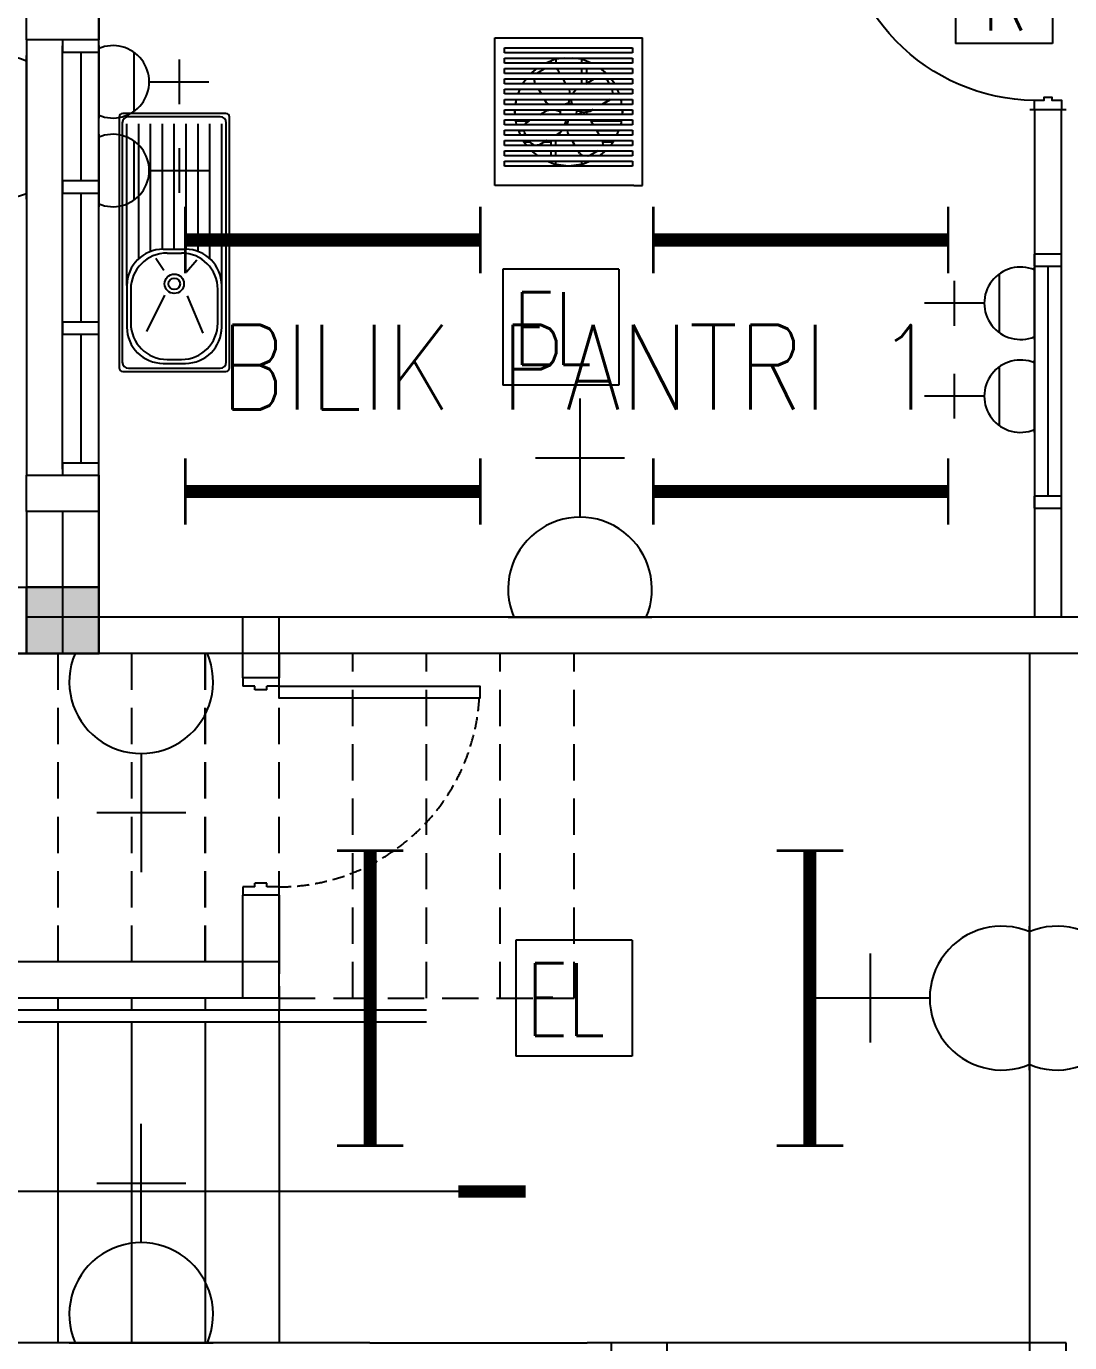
# Model space of a CAD drawing. Header units: inches. Extents: x 16928 to 514628, y -1471 to 241387.
# Drawn here: x 54989 to 59304, y 34760 to 40204 of the extents above; entities that cross this region are included whole.
import ezdxf
from ezdxf.enums import TextEntityAlignment as Align

# ---------------------------------------------------------------- set-up
doc = ezdxf.new("R2010")
doc.units = ezdxf.units.IN
doc.header["$MEASUREMENT"] = 0
doc.linetypes.add('DASHED', pattern=[0.75, 0.5, -0.25])
doc.linetypes.add('HIDDEN', pattern=[0.375, 0.25, -0.125])
for name, color, linetype in [('12. mRspecT - LEGEND', 1, 'Continuous'), ('DOOR', 2, 'Continuous'), ('DR', 9, 'Continuous'), ('dxt_text', 4, 'Continuous'), ('Edges', 7, 'Continuous'), ('ELECT', 6, 'Continuous'), ('FITTING', 8, 'Continuous'), ('LW', 2, 'Continuous'), ('partition', 8, 'Continuous'), ('SAN', 8, 'Continuous'), ('SANITARY', 8, 'Continuous'), ('stair', 8, 'Continuous'), ('TB', 8, 'Continuous'), ('WALL', 1, 'Continuous'), ('WIN', 9, 'Continuous')]:
    doc.layers.add(name, color=color, linetype=linetype)
doc.layers.add('COLUMN', color=8, linetype='Continuous', lineweight=30)
doc.layers.add('t3', color=8, linetype='Continuous', lineweight=25)
doc.styles.add('LAILA', font='romans.shx', dxfattribs={"width": 0.85})
doc.styles.add('ROMANS', font='ROMANS', dxfattribs={"width": 0.7})

# ---------------------------------------------------------------- blocks, each defined once
blk = doc.blocks.new('D900')
at = {"layer": 'DR'}
for p, q in [((37.5, 915), (37.5, 115)), ((77.5, 915), (77.5, 115)), ((37.5, 190), (77.5, 190)), ((37.5, 115), (77.5, 115))]:
    blk.add_line(p, q, dxfattribs=at)
at = {"layer": 'DR', "color": 3}
for p, q in [((0, 132.5), (0, -17.5)), ((900, 132.5), (900, -17.5)), ((900, 115), (900, 0))]:
    blk.add_line(p, q, dxfattribs=at)
at = {"layer": 'DR'}
for points in [[(0, 0), (37.5, 0), (37.5, 40), (50, 40), (50, 75), (37.5, 75), (37.5, 115), (0, 115)], [(900, 0), (862.5, 0), (862.5, 40), (850, 40), (850, 75), (862.5, 75), (862.5, 115), (900, 115)]]:
    blk.add_lwpolyline(points, dxfattribs=at)
at = {"layer": 'DR', "color": 8}
blk.add_arc((51.9, 104.3), 810.7, 0.7553, 91.0145, dxfattribs=at)
blk = doc.blocks.new('Dp900')
at = {"layer": 'DOOR', "color": 4}
for p, q in [((35, 150), (0, 150)), ((35, 150), (35, 100)), ((900, 150), (865, 150)), ((865, 150), (865, 100)), ((50, 100), (35, 100)), ((50, 100), (50, 50)), ((850, 100), (850, 50)), ((865, 100), (850, 100)), ((0, 0), (35, 0)), ((50, 50), (35, 50)), ((35, 50), (35, 0)), ((865, 50), (850, 50)), ((865, 50), (865, 0)), ((865, 0), (900, 0))]:
    blk.add_line(p, q, dxfattribs=at)
at = {"layer": 'DOOR', "color": 1}
for p, q in [((0, 150), (0, 0)), ((0, 150), (0, 0)), ((900, 150), (900, 0)), ((900, 150), (900, 0))]:
    blk.add_line(p, q, dxfattribs=at)
at = {"layer": 'DOOR'}
blk.add_lwpolyline([(35, 150), (35, 980), (85, 980), (85, 150)], close=True, dxfattribs=at)
at = {"layer": 'DOOR', "color": 9, "linetype": 'DASHED', "ltscale": 100}
blk.add_arc((35, 150), 830, 360, 86.5464, dxfattribs=at)
blk = doc.blocks.new('Kit-sink')
at = {"layer": 'SAN'}
for p, q in [((0, 0), (0, -427)), ((1052, 15), (15, 15)), ((1028.5, 1.5), (38.5, 1.5)), ((1067, -427), (1067, 0)), ((13.5, -23.5), (13.5, -403.5)), ((355.5, -17.5), (183.5, -17.5)), ((339.5, -33.5), (199.5, -33.5)), ((355.5, -17.5), (1023.6, -17.5)), ((1053.5, -403.5), (1053.5, -23.5)), ((164.8, -99.7), (316.1, -173.8)), ((466.4, -66.5), (1023.6, -66.5)), ((417.9, -170.7), (467.3, -136.7)), ((496.2, -115.5), (1023.6, -115.5)), ((33.5, -167.5), (33.5, -259.5)), ((49.5, -183.5), (49.5, -243.5)), ((489.5, -183.5), (489.5, -243.5)), ((505.5, -164.5), (1023.6, -164.5)), ((505.5, -167.5), (505.5, -259.5)), ((505.5, -213.5), (1023.6, -213.5)), ((313, -266.5), (158.7, -331.3)), ((411.7, -263.4), (461.1, -306.6)), ((505.5, -262.5), (1023.6, -262.5)), ((496.2, -311.5), (1023.6, -311.5)), ((466.4, -360.5), (1023.6, -360.5)), ((38.5, -428.5), (1028.5, -428.5)), ((183.5, -409.5), (355.5, -409.5)), ((199.5, -393.5), (339.5, -393.5)), ((355.5, -409.5), (1023.6, -409.5)), ((15, -442), (1052, -442))]:
    blk.add_line(p, q, dxfattribs=at)
for radius in [40, 23.9]:
    blk.add_circle((362.5, -213.5), radius, dxfattribs=at)
for centre, radius, start, end in [((15, 0), 15, 90, 180), ((38.5, -23.5), 25, 90, 180), ((1028.5, -23.5), 25, 0, 90), ((1052, 0), 15, 0, 90), ((183.5, -167.5), 150, 90, 180), ((199.5, -183.5), 150, 90, 180), ((339.5, -183.5), 150, 0, 90), ((355.5, -167.5), 150, 0, 90), ((183.5, -259.5), 150, 180, 270), ((199.5, -243.5), 150, 180, 270), ((339.5, -243.5), 150, 270, 0), ((355.5, -259.5), 150, 270, 0), ((15, -427), 15, 180, 270), ((38.5, -403.5), 25, 180, 270), ((1028.5, -403.5), 25, 270, 0), ((1052, -427), 15, 270, 0)]:
    blk.add_arc(centre, radius, start, end, dxfattribs=at)
blk = doc.blocks.new('1 X 8W EL')
at = {"layer": 'ELECT', "color": 6}
for p, q in [((-240, 240), (-240, -240)), ((240, 240), (-240, 240)), ((240, 240), (240, -240)), ((240, -240), (-240, -240))]:
    blk.add_line(p, q, dxfattribs=at)
at = {"layer": 'ELECT', "color": 6, "style": 'ROMANS', "width": 0.7}
blk.add_text('EL', height=300, dxfattribs=at).set_placement((-196.2, -155.6))
blk = doc.blocks.new('YBC 1X36')
at = {"layer": 'FITTING', "color": 3}
for points, const_width in [([(-610, 137.6), (-610, -137.6)], 10.9), ([(610, 137.6), (610, -137.6)], 10.9), ([(-610, 0), (610, 0)], 54.6)]:
    blk.add_lwpolyline(points, dxfattribs=dict(at, const_width=const_width))
blk = doc.blocks.new('1 X 8W KELUAR')
at = {"layer": 'ELECT', "color": 5}
for p, q in [((-160, 161), (-160, -240)), ((240, 161), (-160, 161)), ((240, 160), (240, -240)), ((240, -240), (-160, -240))]:
    blk.add_line(p, q, dxfattribs=at)
at = {"layer": 'ELECT', "color": 5, "style": 'ROMANS', "width": 0.7}
blk.add_text('K', height=300, dxfattribs=at).set_placement((-50.3, -185.3))
blk = doc.blocks.new('Exhaust Fan 8-Inch fr')
at = {"layer": 'Edges'}
for p, q in [((-5.91, 7.27), (5.91, 7.27)), ((-5.91, -4.54), (-5.91, 7.27)), ((-5.12, 6.08), (-5.12, 6.47)), ((-5.12, 6.47), (5.12, 6.47)), ((5.12, 6.47), (5.12, 6.08)), ((5.91, -4.54), (5.91, 7.27)), ((5.12, 6.08), (-5.12, 6.08)), ((-5.12, 5.26), (-5.12, 5.65)), ((-5.12, 5.65), (-0.31, 5.65)), ((-1.43, 5.42), (-1.81, 5.26)), ((-1.12, 5.54), (-1.43, 5.42)), ((-1.43, 5.42), (-1.43, 5.26)), ((-1.03, 5.56), (-1.12, 5.54)), ((-0.31, 5.65), (-1.03, 5.56)), ((-1.03, 5.56), (-1.03, 5.26)), ((-0.31, 5.65), (0.31, 5.65)), ((1.03, 5.56), (0.31, 5.65)), ((0.31, 5.65), (5.12, 5.65)), ((1.03, 5.56), (1.03, 5.26)), ((1.12, 5.54), (1.03, 5.56)), ((1.43, 5.42), (1.12, 5.54)), ((1.43, 5.42), (1.43, 5.26)), ((1.81, 5.26), (1.43, 5.42)), ((5.12, 5.65), (5.12, 5.26)), ((-1.81, 5.26), (-5.12, 5.26)), ((-5.12, 4.43), (-5.12, 4.83)), ((-5.12, 4.83), (-2.54, 4.83)), ((-3.05, 4.43), (-5.12, 4.43)), ((-2.54, 4.83), (-3.05, 4.43)), ((-2.52, 4.43), (-3.05, 4.43)), ((-2.54, 4.83), (-1.91, 4.83)), ((-2.52, 4.43), (-2.46, 4.51)), ((-2.51, 4.43), (-2.52, 4.43)), ((-2.51, 4.43), (-2.45, 4.51)), ((-0.72, 4.43), (-2.51, 4.43)), ((-2.45, 4.51), (-2.46, 4.51)), ((-2.45, 4.51), (-1.91, 4.83)), ((-1.91, 4.83), (-0.99, 4.83)), ((-1.43, 5.26), (-1.81, 5.26)), ((-1.03, 5.26), (-1.43, 5.26)), ((1.03, 5.26), (-1.03, 5.26)), ((-0.9, 4.76), (-0.99, 4.83)), ((-0.99, 4.83), (1.03, 4.83)), ((-0.9, 4.76), (-0.72, 4.43)), ((1.03, 4.43), (-0.72, 4.43)), ((1.43, 5.26), (1.03, 5.26)), ((1.03, 4.83), (1.03, 4.43)), ((1.03, 4.83), (1.43, 4.83)), ((1.43, 4.43), (1.03, 4.43)), ((1.81, 5.26), (1.43, 5.26)), ((1.43, 4.83), (1.43, 4.43)), ((1.43, 4.83), (2.54, 4.83)), ((3.05, 4.43), (1.43, 4.43)), ((5.12, 5.26), (1.81, 5.26)), ((3.05, 4.43), (2.54, 4.83)), ((2.54, 4.83), (5.12, 4.83)), ((5.12, 4.43), (3.05, 4.43)), ((5.12, 4.83), (5.12, 4.43)), ((-5.12, 3.61), (-5.12, 4)), ((-5.12, 4), (-3.38, 4)), ((-3.69, 3.61), (-5.12, 3.61)), ((-5.12, 2.79), (-5.12, 3.18)), ((-5.12, 3.18), (-3.89, 3.18)), ((-3.89, 3.18), (-4.06, 2.79)), ((-3.89, 3.18), (-2.4, 3.18)), ((-3.38, 4), (-3.69, 3.61)), ((-2.65, 3.61), (-3.69, 3.61)), ((-3.38, 4), (-2.75, 4)), ((-2.71, 3.71), (-2.75, 4)), ((-2.75, 4), (-2.74, 4)), ((-2.7, 3.72), (-2.74, 4)), ((-2.74, 4), (-0.47, 4)), ((-2.7, 3.72), (-2.71, 3.71)), ((-2.65, 3.61), (-2.71, 3.71)), ((-2.64, 3.61), (-2.7, 3.72)), ((-2.64, 3.61), (-2.65, 3.61)), ((-0.24, 3.61), (-2.64, 3.61)), ((-2.18, 2.79), (-2.4, 3.18)), ((-2.4, 3.18), (-2.39, 3.18)), ((-2.16, 2.79), (-2.39, 3.18)), ((-2.39, 3.18), (0.01, 3.18)), ((-0.47, 4), (-0.24, 3.61)), ((-0.47, 4), (1.03, 4)), ((1.03, 3.61), (-0.24, 3.61)), ((0.01, 3.18), (0.04, 3.13)), ((0.01, 3.18), (0.64, 3.18)), ((0.64, 3.18), (0.31, 2.79)), ((0.64, 3.18), (3.49, 3.18)), ((1.03, 4), (1.03, 3.61)), ((1.03, 4), (1.43, 4)), ((1.37, 3.61), (1.03, 3.61)), ((1.37, 3.61), (1.43, 3.64)), ((3.24, 3.61), (1.37, 3.61)), ((1.43, 4), (1.43, 3.64)), ((1.43, 3.64), (2.05, 4)), ((1.43, 4), (2.05, 4)), ((2.05, 4), (2.92, 4)), ((2.92, 4), (3.08, 3.89)), ((2.92, 4), (3.38, 4)), ((3.08, 3.89), (3.24, 3.61)), ((3.69, 3.61), (3.24, 3.61)), ((3.69, 3.61), (3.38, 4)), ((3.38, 4), (5.12, 4)), ((3.49, 3.18), (3.5, 3.15)), ((3.49, 3.18), (3.89, 3.18)), ((5.12, 3.61), (3.69, 3.61)), ((4.06, 2.79), (3.89, 3.18)), ((3.89, 3.18), (5.12, 3.18)), ((5.12, 4), (5.12, 3.61)), ((5.12, 3.18), (5.12, 2.79)), ((-4.06, 2.79), (-5.12, 2.79)), ((-5.12, 1.96), (-5.12, 2.36)), ((-5.12, 2.36), (-4.2, 2.36)), ((-4.22, 2.17), (-4.25, 1.96)), ((-4.2, 2.36), (-4.22, 2.17)), ((-4.22, 1.96), (-4.22, 2.17)), ((-4.2, 2.36), (-1.93, 2.36)), ((-2.18, 2.79), (-4.06, 2.79)), ((-2.16, 2.79), (-2.18, 2.79)), ((0.1, 2.79), (-2.16, 2.79)), ((-1.77, 2.08), (-1.93, 2.36)), ((-1.93, 2.36), (-1.91, 2.36)), ((-1.76, 2.09), (-1.91, 2.36)), ((-1.91, 2.36), (0.07, 2.36)), ((0.07, 2.36), (0, 2.1)), ((0.04, 3.13), (0.1, 2.79)), ((0.07, 2.36), (0.19, 2.36)), ((0.31, 2.79), (0.1, 2.79)), ((0.19, 2.36), (0.18, 2.29)), ((0.18, 2.29), (0.25, 1.99)), ((0.19, 2.36), (3.33, 2.36)), ((3.54, 2.79), (0.31, 2.79)), ((3.32, 2.34), (2.67, 1.96)), ((3.33, 2.33), (2.69, 1.96)), ((3.32, 2.34), (3.33, 2.36)), ((3.32, 2.34), (3.33, 2.33)), ((3.33, 2.33), (3.35, 2.36)), ((3.33, 2.36), (3.35, 2.36)), ((3.35, 2.36), (4.2, 2.36)), ((3.54, 2.79), (3.5, 3.15)), ((3.5, 3.15), (3.51, 3.14)), ((3.54, 2.79), (3.51, 3.14)), ((4.06, 2.79), (3.54, 2.79)), ((3.54, 2.79), (3.54, 2.79)), ((5.12, 2.79), (4.06, 2.79)), ((4.2, 2.34), (4.2, 2.36)), ((4.2, 2.36), (5.12, 2.36)), ((4.2, 2.34), (4.2, 2.33)), ((4.25, 1.96), (4.2, 2.33)), ((4.2, 2.33), (4.2, 1.96)), ((5.12, 2.36), (5.12, 1.96)), ((-4.25, 1.96), (-5.12, 1.96)), ((-5.12, 1.14), (-5.12, 1.53)), ((-5.12, 1.53), (-4.31, 1.53)), ((-4.3, 1.14), (-5.12, 1.14)), ((-4.31, 1.53), (-4.33, 1.36)), ((-4.33, 1.36), (-4.3, 1.14)), ((-4.31, 1.53), (-4.29, 1.53)), ((-4.29, 1.14), (-4.3, 1.14)), ((-4.29, 1.53), (-4.29, 1.14)), ((-4.29, 1.53), (-4.22, 1.53)), ((-2.3, 1.14), (-4.29, 1.14)), ((-4.22, 1.96), (-4.25, 1.96)), ((-1.63, 1.96), (-4.22, 1.96)), ((-4.22, 1.53), (-4.22, 1.52)), ((-4.22, 1.53), (-1.43, 1.53)), ((-4.22, 1.52), (-1.43, 1.52)), ((-2.3, 1.14), (-1.74, 1.46)), ((-0.61, 1.14), (-2.3, 1.14)), ((-1.76, 2.09), (-1.77, 2.08)), ((-1.77, 2.08), (-1.63, 1.96)), ((-1.76, 2.09), (-1.61, 1.96)), ((-1.74, 1.46), (-1.43, 1.52)), ((-1.61, 1.96), (-1.63, 1.96)), ((-0.35, 1.96), (-1.61, 1.96)), ((-1.43, 1.53), (-1.43, 1.52)), ((-1.43, 1.52), (-1.32, 1.53)), ((-1.43, 1.53), (-1.32, 1.53)), ((-1.43, 1.52), (-1.43, 1.52)), ((-1.32, 1.53), (-1.14, 1.53)), ((-1.14, 1.53), (-1.1, 1.52)), ((-1.14, 1.53), (-1.1, 1.53)), ((-1.1, 1.53), (-1.1, 1.52)), ((-1.1, 1.53), (-0.65, 1.53)), ((-1.1, 1.52), (-0.72, 1.42)), ((-0.72, 1.42), (-0.66, 1.37)), ((-0.67, 1.43), (-0.65, 1.53)), ((-0.66, 1.37), (-0.67, 1.43)), ((-0.65, 1.26), (-0.66, 1.37)), ((-0.65, 1.53), (0.61, 1.53)), ((-0.61, 1.14), (-0.65, 1.26)), ((0.57, 1.14), (-0.61, 1.14)), ((-0.35, 1.96), (-0.33, 1.98)), ((0.31, 1.96), (-0.35, 1.96)), ((-0.33, 1.98), (-0.17, 2.04)), ((-0.17, 2.04), (-0.05, 2.05)), ((0, 2.1), (-0.05, 2.05)), ((-0.05, 2.05), (0, 2.06)), ((0, 2.06), (0.17, 2.03)), ((0.17, 2.03), (0.25, 1.99)), ((0.25, 1.99), (0.31, 1.96)), ((2.67, 1.96), (0.31, 1.96)), ((0.6, 1.22), (0.57, 1.14)), ((0.62, 1.14), (0.57, 1.14)), ((0.63, 1.39), (0.6, 1.22)), ((0.61, 1.53), (0.62, 1.49)), ((0.61, 1.53), (1.92, 1.53)), ((0.67, 1.44), (0.62, 1.49)), ((0.62, 1.49), (0.62, 1.48)), ((0.68, 1.43), (0.62, 1.48)), ((0.62, 1.48), (0.63, 1.39)), ((0.84, 1.19), (0.62, 1.14)), ((1.03, 1.14), (0.62, 1.14)), ((1.16, 1.31), (0.67, 1.44)), ((0.67, 1.44), (0.68, 1.43)), ((1.02, 1.34), (0.68, 1.43)), ((0.99, 1.15), (0.84, 1.19)), ((0.99, 1.15), (1.02, 1.34)), ((1.03, 1.14), (0.99, 1.15)), ((1.17, 1.3), (1.02, 1.34)), ((1.2, 1.14), (1.03, 1.14)), ((1.69, 1.4), (1.16, 1.31)), ((1.16, 1.31), (1.17, 1.3)), ((1.22, 1.31), (1.17, 1.3)), ((1.22, 1.31), (1.2, 1.14)), ((1.43, 1.14), (1.2, 1.14)), ((1.43, 1.34), (1.22, 1.31)), ((1.7, 1.39), (1.43, 1.34)), ((1.43, 1.34), (1.43, 1.14)), ((4.29, 1.14), (1.43, 1.14)), ((1.92, 1.53), (1.69, 1.4)), ((1.69, 1.4), (1.7, 1.39)), ((1.92, 1.52), (1.7, 1.39)), ((1.95, 1.53), (1.92, 1.52)), ((1.92, 1.53), (1.95, 1.53)), ((1.92, 1.52), (4.2, 1.52)), ((1.95, 1.53), (4.2, 1.53)), ((2.69, 1.96), (2.67, 1.96)), ((4.2, 1.96), (2.69, 1.96)), ((4.25, 1.96), (4.2, 1.96)), ((4.2, 1.52), (4.2, 1.53)), ((4.2, 1.53), (4.29, 1.53)), ((5.12, 1.96), (4.25, 1.96)), ((4.29, 1.53), (4.29, 1.14)), ((4.29, 1.53), (4.31, 1.53)), ((4.3, 1.14), (4.29, 1.14)), ((4.3, 1.14), (4.33, 1.36)), ((5.12, 1.14), (4.3, 1.14)), ((4.33, 1.36), (4.31, 1.53)), ((4.31, 1.53), (5.12, 1.53)), ((5.12, 1.53), (5.12, 1.14)), ((-5.12, 0.32), (-5.12, 0.71)), ((-5.12, 0.71), (-4.25, 0.71)), ((-4.19, 0.32), (-5.12, 0.32)), ((-4.25, 0.71), (-4.22, 0.55)), ((-4.25, 0.71), (-3.04, 0.71)), ((-4.22, 0.65), (-3.16, 0.65)), ((-4.22, 0.55), (-4.22, 0.65)), ((-4.22, 0.55), (-4.19, 0.32)), ((-3.53, 0.32), (-4.19, 0.32)), ((-3.37, 0.52), (-3.53, 0.32)), ((-0.3, 0.32), (-3.53, 0.32)), ((-3.37, 0.52), (-3.16, 0.65)), ((-3.16, 0.65), (-3.04, 0.71)), ((-3.04, 0.71), (-0.26, 0.71)), ((-0.3, 0.32), (-0.23, 0.57)), ((-0.29, 0.32), (-0.3, 0.32)), ((-0.29, 0.32), (-0.27, 0.37)), ((-0.13, 0.32), (-0.29, 0.32)), ((-0.27, 0.37), (-0.22, 0.56)), ((-0.27, 0.37), (-0.12, 0.35)), ((-0.22, 0.56), (-0.26, 0.71)), ((-0.23, 0.57), (-0.26, 0.71)), ((-0.26, 0.71), (-0.26, 0.71)), ((-0.26, 0.71), (-0.01, 0.71)), ((-0.23, 0.57), (-0.22, 0.56)), ((-0.13, 0.32), (-0.12, 0.35)), ((-0.12, 0.32), (-0.13, 0.32)), ((-0.12, 0.32), (-0.01, 0.7)), ((-0.12, 0.35), (-0.02, 0.69)), ((1.97, 0.32), (-0.12, 0.32)), ((-0.02, 0.69), (-0.01, 0.71)), ((-0.01, 0.7), (-0.02, 0.69)), ((-0.01, 0.7), (0, 0.71)), ((-0.01, 0.71), (0, 0.71)), ((0, 0.71), (1.75, 0.71)), ((1.75, 0.71), (1.78, 0.65)), ((1.75, 0.71), (4.25, 0.71)), ((1.78, 0.65), (4.2, 0.65)), ((1.78, 0.65), (1.97, 0.32)), ((4.19, 0.32), (1.97, 0.32)), ((4.19, 0.32), (4.2, 0.38)), ((5.12, 0.32), (4.19, 0.32)), ((4.2, 0.38), (4.25, 0.71)), ((4.2, 0.65), (4.2, 0.38)), ((4.25, 0.71), (5.12, 0.71)), ((5.12, 0.71), (5.12, 0.32)), ((-5.12, -0.51), (-5.12, -0.11)), ((-5.12, -0.11), (-4.04, -0.11)), ((-3.87, -0.51), (-5.12, -0.51)), ((-5.12, -1.33), (-5.12, -0.94)), ((-5.12, -0.94), (-3.65, -0.94)), ((-4.04, -0.11), (-4.02, -0.14)), ((-4.04, -0.11), (-3.57, -0.11)), ((-4.02, -0.14), (-3.57, -0.14)), ((-4.02, -0.14), (-3.87, -0.51)), ((-3.43, -0.51), (-3.87, -0.51)), ((-3.65, -0.94), (-3.57, -1.04)), ((-3.65, -0.94), (-3.18, -0.94)), ((-3.57, -0.11), (-3.57, -0.14)), ((-3.57, -0.11), (-0.52, -0.11)), ((-3.57, -0.14), (-3.56, -0.29)), ((-3.57, -1.04), (-3.12, -1.04)), ((-3.57, -1.04), (-3.35, -1.33)), ((-3.56, -0.29), (-3.43, -0.51)), ((-1, -0.51), (-3.43, -0.51)), ((-3.13, -1.03), (-3.18, -0.94)), ((-3.18, -0.94), (-1.75, -0.94)), ((-2.71, -1.33), (-3.13, -1.03)), ((-3.13, -1.03), (-3.12, -1.04)), ((-2.71, -1.33), (-3.12, -1.04)), ((-3.12, -1.04), (-3.12, -1.04)), ((-1.75, -0.94), (-2.34, -1.28)), ((-1.91, -1.04), (-2.33, -1.29)), ((-1.72, -0.94), (-1.91, -1.04)), ((-1.91, -1.04), (-1.43, -1.04)), ((-1.75, -0.94), (-1.72, -0.94)), ((-1.72, -0.94), (-1.43, -0.94)), ((-1.43, -0.94), (-1.43, -1.04)), ((-1.43, -0.94), (-1.03, -0.94)), ((-1.43, -1.04), (-1.43, -1.33)), ((-1.03, -1.33), (-1.03, -0.94)), ((-1.03, -0.94), (0.29, -0.94)), ((-0.7, -0.33), (-1, -0.51)), ((-0.97, -0.51), (-1, -0.51)), ((-0.7, -0.35), (-0.97, -0.51)), ((0.04, -0.51), (-0.97, -0.51)), ((-0.7, -0.35), (-0.5, -0.11)), ((-0.7, -0.33), (-0.52, -0.11)), ((-0.7, -0.33), (-0.7, -0.35)), ((-0.52, -0.11), (-0.5, -0.11)), ((-0.5, -0.11), (-0.1, -0.11)), ((-0.07, -0.33), (-0.1, -0.11)), ((-0.1, -0.11), (-0.09, -0.11)), ((-0.05, -0.32), (-0.09, -0.11)), ((-0.09, -0.11), (2.22, -0.11)), ((-0.05, -0.32), (-0.07, -0.33)), ((0.04, -0.51), (-0.07, -0.33)), ((0.05, -0.51), (-0.05, -0.32)), ((0.05, -0.51), (0.04, -0.51)), ((2.45, -0.51), (0.05, -0.51)), ((0.51, -1.33), (0.29, -0.94)), ((0.29, -0.94), (0.3, -0.94)), ((0.53, -1.33), (0.3, -0.94)), ((0.3, -0.94), (2.69, -0.94)), ((2.22, -0.11), (2.24, -0.14)), ((2.22, -0.11), (4.04, -0.11)), ((2.24, -0.14), (4.02, -0.14)), ((2.24, -0.14), (2.45, -0.51)), ((3.87, -0.51), (2.45, -0.51)), ((2.69, -0.94), (2.7, -1.04)), ((2.69, -0.94), (3.65, -0.94)), ((2.7, -1.04), (3.57, -1.04)), ((2.7, -1.04), (2.73, -1.29)), ((3.35, -1.33), (3.57, -1.04)), ((3.57, -1.04), (3.65, -0.94)), ((3.65, -0.94), (5.12, -0.94)), ((3.87, -0.51), (4.02, -0.14)), ((5.12, -0.51), (3.87, -0.51)), ((4.02, -0.14), (4.04, -0.11)), ((4.04, -0.11), (5.12, -0.11)), ((5.12, -0.11), (5.12, -0.51)), ((5.12, -0.94), (5.12, -1.33)), ((-3.35, -1.33), (-5.12, -1.33)), ((-5.12, -2.15), (-5.12, -1.76)), ((-5.12, -1.76), (-2.99, -1.76)), ((-2.71, -1.33), (-3.35, -1.33)), ((-2.99, -1.76), (-2.47, -2.15)), ((-2.99, -1.76), (-1.43, -1.76)), ((-2.34, -1.28), (-2.71, -1.33)), ((-2.71, -1.33), (-2.71, -1.33)), ((-2.65, -1.33), (-2.71, -1.33)), ((-2.71, -1.33), (-2.71, -1.33)), ((-2.33, -1.29), (-2.65, -1.33)), ((-1.43, -1.33), (-2.65, -1.33)), ((-2.34, -1.28), (-2.33, -1.29)), ((-1.03, -1.33), (-1.43, -1.33)), ((-1.43, -1.76), (-1.43, -2.15)), ((-1.43, -1.76), (-1.03, -1.76)), ((0.51, -1.33), (-1.03, -1.33)), ((-1.03, -2.15), (-1.03, -1.76)), ((-1.03, -1.76), (0.76, -1.76)), ((0.53, -1.33), (0.51, -1.33)), ((2.7, -1.33), (0.53, -1.33)), ((0.88, -1.96), (0.76, -1.76)), ((0.76, -1.76), (0.78, -1.76)), ((0.89, -1.95), (0.78, -1.76)), ((0.78, -1.76), (2.35, -1.76)), ((0.89, -1.95), (0.88, -1.96)), ((0.88, -1.96), (1.03, -2.08)), ((0.89, -1.95), (1.15, -2.15)), ((1.03, -2.08), (1.03, -2.15)), ((1.03, -2.08), (1.13, -2.15)), ((2.35, -1.76), (1.7, -2.14)), ((2.35, -1.76), (2.99, -1.76)), ((2.47, -2.15), (2.99, -1.76)), ((2.73, -1.29), (2.7, -1.33)), ((3.35, -1.33), (2.7, -1.33)), ((2.99, -1.76), (5.12, -1.76)), ((5.12, -1.33), (3.35, -1.33)), ((5.12, -1.76), (5.12, -2.15)), ((-2.47, -2.15), (-5.12, -2.15)), ((-5.12, -2.98), (-5.12, -2.58)), ((-5.12, -2.58), (-1.7, -2.58)), ((5.12, -2.98), (-5.12, -2.98)), ((-1.43, -2.15), (-2.47, -2.15)), ((-1.7, -2.58), (-1.43, -2.69)), ((-1.7, -2.58), (-1.43, -2.58)), ((-1.03, -2.15), (-1.43, -2.15)), ((-1.43, -2.58), (-1.43, -2.69)), ((-1.43, -2.58), (-1.03, -2.58)), ((-1.43, -2.69), (-1.12, -2.82)), ((-1.12, -2.82), (-1.03, -2.83)), ((1.03, -2.15), (-1.03, -2.15)), ((-1.03, -2.83), (-1.03, -2.58)), ((-1.03, -2.58), (1.03, -2.58)), ((-1.03, -2.83), (0, -2.97)), ((0, -2.97), (1.03, -2.83)), ((1.13, -2.15), (1.03, -2.15)), ((1.03, -2.58), (1.03, -2.83)), ((1.03, -2.58), (1.43, -2.58)), ((1.03, -2.83), (1.12, -2.82)), ((1.12, -2.82), (1.43, -2.69)), ((1.15, -2.15), (1.13, -2.15)), ((1.49, -2.15), (1.15, -2.15)), ((1.43, -2.58), (1.43, -2.69)), ((1.43, -2.69), (1.7, -2.58)), ((1.43, -2.58), (1.7, -2.58)), ((1.49, -2.15), (1.7, -2.14)), ((1.56, -2.15), (1.49, -2.15)), ((1.56, -2.15), (1.69, -2.14)), ((2.47, -2.15), (1.56, -2.15)), ((1.7, -2.14), (1.69, -2.14)), ((1.7, -2.58), (5.12, -2.58)), ((5.12, -2.15), (2.47, -2.15)), ((5.12, -2.58), (5.12, -2.98)), ((5.21, -4.54), (-5.91, -4.54)), ((5.21, -4.54), (5.72, -4.54)), ((5.72, -4.54), (5.91, -4.54))]:
    blk.add_line(p, q, dxfattribs=at)
blk = doc.blocks.new('Exhaust Fan 15TGQZ')
at = {"xscale": 51.69785126039847, "yscale": 51.69785126039847, "zscale": 51.69785126039847}
blk.add_blockref('Exhaust Fan 8-Inch fr', (-310.2, -400.5), dxfattribs=at)
blk = doc.blocks.new('13A SSO 300mm')
at = {"layer": 'ELECT', "color": 6}
for p, q in [((0, 413.8), (0, 904.4)), ((-184, 659.1), (184, 659.1)), ((-297.4, 0), (297.4, 0))]:
    blk.add_line(p, q, dxfattribs=at)
blk.add_arc((0, 116.3), 297.4, 336.9763, 203.0237, dxfattribs=at)
blk = doc.blocks.new('13A SSO 800mm')
at = {"layer": 'ELECT', "color": 6}
for p, q in [((-89.7, 289), (-89.7, 535.9)), ((-182.3, 412.5), (2.9, 412.5)), ((-239.4, 80.7), (60, 80.7))]:
    blk.add_line(p, q, dxfattribs=at)
blk.add_arc((-89.7, 139.3), 149.7, 336.9763, 203.0237, dxfattribs=at)
at = {"layer": 'TB', "color": 6, "linetype": 'Continuous'}
blk.add_line((31.7, 226.8), (-211.1, 226.8), dxfattribs=at)

msp = doc.modelspace()

# ---------------------------------------------------------------- hatches: boundary and pattern name
at = {"layer": 'COLUMN'}
msp.add_hatch(color=256, dxfattribs=at).paths.add_polyline_path([(54988.6, 37885.5), (55288.6, 37885.5), (55288.6, 37610.5), (54988.6, 37610.5)])

# ---------------------------------------------------------------- linework, layer by layer
at = {"layer": '12. mRspecT - LEGEND'}
msp.add_lwpolyline([(53513.8, 34610.5), (51863.6, 34610.5), (51863.6, 37610.5), (55288.6, 37610.5), (55288.6, 44260.5), (53288.6, 44260.5), (53288.6, 56110.5), (57288.6, 56110.5), (57288.6, 58610.5), (65138.6, 58610.5), (65138.6, 56785.5), (68563.3, 56785.5), (68563.6, 57160.5)], dxfattribs=at)
at = {"layer": 'COLUMN'}
msp.add_lwpolyline([(54988.6, 37885.5), (55288.6, 37885.5), (55288.6, 37610.5), (54988.6, 37610.5)], close=True, dxfattribs=at)
at = {"layer": 'LW'}
for p, q in [((54988.6, 40148), (54988.6, 38348)), ((54988.6, 38198), (54988.6, 37760.5)), ((59138.6, 34760.5), (59138.6, 37610.5)), ((56408.6, 34760.5), (57308.6, 34760.5))]:
    msp.add_line(p, q, dxfattribs=at)
at = {"layer": 'partition'}
for p, q in [((59158.6, 39860.5), (59158.6, 39261.8)), ((59268.6, 39860.5), (59268.6, 39261.8)), ((59158.6, 38211.8), (59158.6, 37760.5)), ((59268.6, 38211.8), (59268.6, 37760.5))]:
    msp.add_line(p, q, dxfattribs=at)
at = {"layer": 'stair', "linetype": 'HIDDEN', "ltscale": 600}
for p, q in [((55118.6, 37610.5), (55118.6, 36335.5)), ((55423.6, 37610.5), (55423.6, 36335.5)), ((55728.6, 37610.5), (55728.6, 36335.5)), ((55728.6, 36335.5), (55728.6, 37610.5)), ((56033.6, 36335.5), (56033.6, 37610.5)), ((56338.6, 36185.5), (56338.6, 37610.5)), ((56643.6, 36185.5), (56643.6, 37610.5)), ((56948.6, 36185.5), (56948.6, 37610.5)), ((57253.6, 36185.5), (57253.6, 37610.5)), ((56033.6, 36185.5), (57253.6, 36185.5))]:
    msp.add_line(p, q, dxfattribs=at)
at = {"layer": 'stair'}
for p, q in [((56033.6, 36235.5), (56033.6, 36185.5)), ((55118.6, 36185.5), (55118.6, 36135.5)), ((55423.6, 36185.5), (55423.6, 36135.5)), ((55728.6, 36185.5), (55728.6, 36135.5)), ((56033.6, 36185.5), (56033.6, 36135.5)), ((56033.6, 36185.5), (56033.6, 36135.5)), ((56643.6, 36135.5), (53238.6, 36135.5)), ((56033.6, 36085.5), (56033.6, 36135.5)), ((56643.6, 36085.5), (53188.6, 36085.5)), ((55118.6, 36085.5), (55118.6, 34760.5)), ((55423.6, 36085.5), (55423.6, 34760.5)), ((55728.6, 36085.5), (55728.6, 34760.5)), ((56033.6, 36085.5), (56033.6, 34760.5)), ((56774.7, 35385.5), (54212.4, 35385.5))]:
    msp.add_line(p, q, dxfattribs=at)
at = {"layer": 'stair', "const_width": 50}
msp.add_lwpolyline([(57053.5, 35385.5), (56774.7, 35385.5)], dxfattribs=at)
at = {"layer": 'WALL'}
for p, q in [((55288.6, 40148), (55288.6, 40735.5)), ((55288.6, 38348), (55288.6, 37760.5)), ((55138.6, 38198), (55138.6, 37760.5)), ((54613.6, 37885.5), (54988.6, 37885.5)), ((60313.6, 37760.5), (54988.6, 37760.5)), ((55138.6, 37760.5), (55138.6, 37610.5)), ((55288.6, 37760.5), (55288.6, 37610.5)), ((55883.6, 37510.5), (55883.6, 37760.5)), ((56033.6, 37510.5), (56033.6, 37760.5)), ((59288.6, 37610.5), (51638.6, 37610.5)), ((56033.6, 37610.5), (56033.6, 37510.5)), ((60313.6, 37610.5), (59288.6, 37610.5)), ((56033.6, 37510.5), (55883.6, 37510.5)), ((55883.6, 36185.5), (55883.6, 36610.5)), ((56033.6, 36610.5), (55883.6, 36610.5)), ((56033.6, 36185.5), (56033.6, 36610.5)), ((56033.6, 36610.5), (56033.6, 36285.5)), ((56033.6, 36335.5), (53288.6, 36335.5)), ((56033.6, 36185.5), (53288.6, 36185.5)), ((56408.6, 34760.5), (51713.6, 34760.5)), ((59288.6, 34760.5), (57308.6, 34760.5)), ((57408.6, 32610.5), (57408.6, 34760.5)), ((57638.6, 32610.5), (57638.6, 34760.5)), ((59138.6, 34154.4), (59138.6, 34760.5)), ((59288.6, 34154.4), (59288.6, 34760.5))]:
    msp.add_line(p, q, dxfattribs=at)
for points in [[(55288.6, 40298), (55288.6, 40148), (54988.6, 40148), (54988.6, 40298)], [(55288.6, 38348), (55288.6, 38198), (54988.6, 38198), (54988.6, 38348)]]:
    msp.add_lwpolyline(points, close=True, dxfattribs=at)
at = {"layer": 'WIN'}
for p, q in [((55138.6, 38373), (55138.6, 40123)), ((55288.6, 38348), (55288.6, 40148)), ((55213.6, 40098), (55213.6, 39564.6)), ((55213.6, 39514.6), (55213.6, 38981.3)), ((59158.6, 39211.8), (59158.6, 39261.8)), ((59268.6, 39261.8), (59268.6, 39211.8)), ((59158.6, 39211.8), (59158.6, 38261.8)), ((59213.6, 39211.8), (59213.6, 38261.8)), ((59268.6, 39211.8), (59268.6, 38261.8)), ((55213.6, 38931.3), (55213.6, 38398)), ((59158.6, 38211.8), (59158.6, 38261.8)), ((59268.6, 38261.8), (59268.6, 38211.8)), ((55288.6, 37610.5), (55288.6, 37885.5))]:
    msp.add_line(p, q, dxfattribs=at)
for points in [[(55138.6, 40148), (55138.6, 40098), (55288.6, 40098), (55288.6, 40148)], [(55138.6, 39564.6), (55138.6, 39514.6), (55288.6, 39514.6), (55288.6, 39564.6)], [(55138.6, 38981.3), (55138.6, 38931.3), (55288.6, 38931.3), (55288.6, 38981.3)], [(55138.6, 38398), (55138.6, 38348), (55288.6, 38348), (55288.6, 38398)]]:
    msp.add_lwpolyline(points, close=True, dxfattribs=at)
for points in [[(59268.6, 39261.8), (59158.6, 39261.8), (59158.6, 39211.8), (59268.6, 39211.8)], [(59268.6, 38261.8), (59158.6, 38261.8), (59158.6, 38211.8), (59268.6, 38211.8)]]:
    msp.add_lwpolyline(points, dxfattribs=at)

# ---------------------------------------------------------------- block references
msp.add_blockref('Exhaust Fan 15TGQZ', (57541.5, 40180.8))
at = {"layer": 'DOOR', "rotation": 270}
msp.add_blockref('Dp900', (55883.6, 37510.5), dxfattribs=at)
at = {"layer": 'dxt_text'}
for name, p in [('1 X 8W KELUAR', (58991.9, 40372.9)), ('YBC 1X36', (56256.1, 39320.5)), ('YBC 1X36', (58191.1, 39320.5)), ('1 X 8W EL', (57199.4, 38960.3)), ('YBC 1X36', (56256.1, 38280.5)), ('YBC 1X36', (56256.1, 38280.5)), ('YBC 1X36', (58191.1, 38280.5)), ('1 X 8W EL', (57253.6, 36185.5))]:
    msp.add_blockref(name, p, dxfattribs=at)
at = {"layer": 'dxt_text', "rotation": 270}
for p in [(56410.4, 36185.5), (58229.2, 36185.5)]:
    msp.add_blockref('YBC 1X36', p, dxfattribs=at)
at = {"layer": 'partition', "xscale": -1, "rotation": 90}
msp.add_blockref('D900', (59271.1, 40760.5), dxfattribs=at)
at = {"layer": 'SANITARY', "rotation": 90}
msp.add_blockref('Kit-sink', (55387.1, 38777), dxfattribs=at)
at = {"layer": 'TB', "color": 6, "linetype": 'Continuous'}
for name, p, rotation in [('13A SSO 800mm', (55207.8, 39885.1), 270), ('13A SSO 300mm', (54988.6, 39786.7), 90), ('13A SSO 800mm', (55207.8, 39518.3), 270), ('13A SSO 800mm', (59239.3, 39148.6), 90), ('13A SSO 800mm', (59239.3, 38764.3), 90), ('13A SSO 300mm', (55463.6, 37610.5), 180), ('13A SSO 300mm', (59138.6, 36185.5), 90), ('13A SSO 300mm', (59135.4, 36185.5), 270)]:
    msp.add_blockref(name, p, dxfattribs=dict(at, rotation=rotation))
for p in [(57278.6, 37760.5), (55463.6, 34760.5)]:
    msp.add_blockref('13A SSO 300mm', p, dxfattribs=at)

# ---------------------------------------------------------------- texts
at = {"layer": 't3', "style": 'LAILA', "width": 0.85}
msp.add_text('BILIK PANTRI 1', height=350, dxfattribs=at).set_placement((55790, 38969.6), align=Align.TOP_LEFT)

doc.saveas('drawing.dxf')
